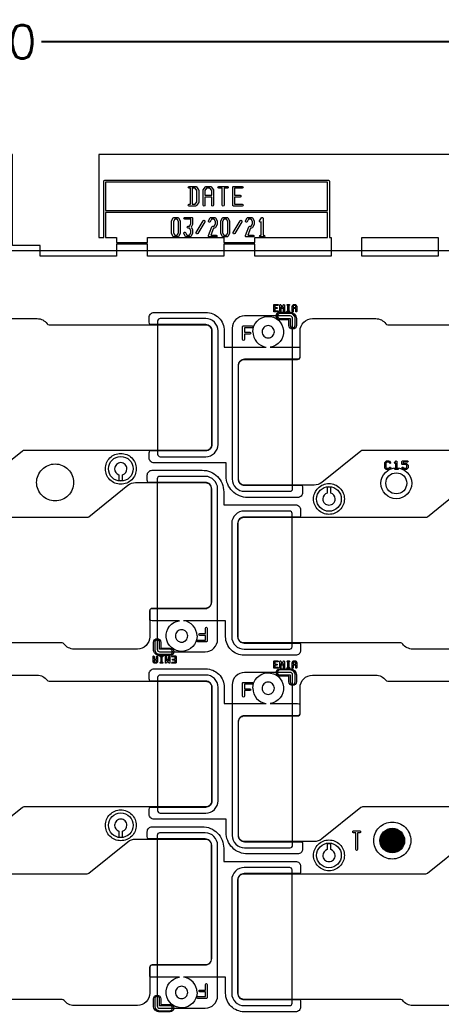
# Model space of a CAD drawing. Extents: x 2541 to 3941, y 2348 to 3338.
# Drawn here: x 2834.6 to 2868.8, y 3045.4 to 3125.9 of the extents above; entities that cross this region are included whole.
import ezdxf

# ---------------------------------------------------------------- set-up
doc = ezdxf.new("R2010")
doc.units = 0
doc.layers.get('0').update_dxf_attribs({"lineweight": 0})
doc.layers.get('Defpoints').update_dxf_attribs({"lineweight": 0})
doc.layers.add('EMI-T', color=6, linetype='Continuous', lineweight=0)
doc.layers.add('尺寸線', color=3, linetype='Continuous', lineweight=0)
doc.layers.add('t_layer0', color=1, linetype='Continuous')
doc.styles.get("Standard").update_dxf_attribs({"font": 'simplex.shx', "height": 2.7})
doc.dimstyles.get("Standard").update_dxf_attribs({"dimtxt": 6, "dimasz": 0.18, "dimexe": 0.18, "dimexo": 0.0625, "dimgap": 0.09, "dimtad": 0, "dimtih": 1, "dimtoh": 1, "dimdec": 4, "dimzin": 0, "dimdsep": 46, "dimtxsty": 'Standard', "dimcen": 0.09, "dimadec": 0, "dimazin": 0, "dimtfac": 1, "dimtdec": 4, "dimtofl": 0, "dimtmove": 0, "dimatfit": 3, "dimfxl": 0, "dimtolj": 1, "dimtzin": 0, "dimarcsym": 0})

# ---------------------------------------------------------------- blocks, each defined once
blk = doc.blocks.new('PAD_R1')
at = {"const_width": 0.5}
blk.add_lwpolyline([(0.25, 0, 1), (-0.25, 0, 1)], format="xyb", close=True, dxfattribs=at)
blk = doc.blocks.new('*D35')
at = {"layer": 'Defpoints', "color": 0, "linetype": 'Continuous'}
for p in [(2937.174, 3124.15), (2717.414, 3100.624), (2937.174, 3100.624)]:
    blk.add_point(p, dxfattribs=at)
at = {"layer": '尺寸線', "color": 0, "linetype": 'Continuous', "lineweight": -2}
for p, q in [((2717.414, 3100.686), (2717.414, 3124.33)), ((2717.594, 3124.15), (2818.204, 3124.15)), ((2936.994, 3124.15), (2836.384, 3124.15)), ((2937.174, 3100.686), (2937.174, 3124.33))]:
    blk.add_line(p, q, dxfattribs=at)
at = {"layer": '尺寸線', "color": 0, "linetype": 'Continuous'}
for points in [[(2717.594, 3124.18), (2717.594, 3124.12), (2717.414, 3124.15)], [(2936.994, 3124.12), (2936.994, 3124.18), (2937.174, 3124.15)]]:
    blk.add_solid(points, dxfattribs=at)
at = {"layer": '尺寸線', "color": 0, "linetype": 'Continuous', "insert": (2827.294, 3124.15), "char_height": 2.7, "attachment_point": 5}
blk.add_mtext('\\A1;219.7600', dxfattribs=at)

msp = doc.modelspace()

# ---------------------------------------------------------------- linework, layer by layer
for p, q in [((2848.53197, 3110.82355), (2848.35813, 3110.82355)), ((2856.3953, 3102.2417), (2856.32577, 3102.2417)), ((2846.10814, 3073.74094), (2846.03861, 3073.74094)), ((2856.3953, 3073.3317), (2856.32577, 3073.3317))]:
    msp.add_line(p, q)
at = {"linetype": 'Continuous'}
for points in [[(2859.72466, 3110.3846), (2859.72466, 3108.2646), (2859.86672, 3108.2646), (2859.86672, 3106.7646), (2853.66672, 3106.7646), (2853.66672, 3107.72034), (2851.16672, 3107.72034), (2851.16672, 3106.7646), (2844.96672, 3106.7646), (2844.96672, 3107.72034), (2842.46672, 3107.72034), (2842.46672, 3106.7646), (2836.26672, 3106.7646), (2836.26672, 3107.6146), (2834.01672, 3107.6146), (2834.01672, 3115.0146), (2712.62077, 3115.0146, -0.117594), (2712.08276, 3114.25859, -0.169419), (2712.51672, 3113.0146, -0.414214), (2710.51672, 3111.0146), (2710.51672, 3065.50792)], [(2964.51672, 3065.50792), (2964.51672, 3111.0146, -0.414214), (2962.51672, 3113.0146, -0.169418), (2962.95069, 3114.25859, -0.117594), (2962.41267, 3115.0146), (2841.01672, 3115.0146), (2841.01672, 3108.2646), (2841.42258, 3108.2646), (2841.42258, 3110.3846), (2841.42258, 3112.8357, -0.414238), (2841.49858, 3112.9117), (2859.64866, 3112.9117, -0.414238), (2859.72466, 3112.8357), (2859.72466, 3110.3846)], [(2848.35813, 3110.82355, -1), (2848.35813, 3110.97355), (2848.45697, 3110.97355), (2848.45697, 3112.26395), (2848.35813, 3112.26395, -1), (2848.35813, 3112.41395), (2848.53197, 3112.41395), (2848.87965, 3112.41395, -0.241871), (2848.94062, 3112.38263), (2849.11401, 3112.14318, -0.159337), (2849.12849, 3112.09888), (2849.12849, 3111.13862, -0.159331), (2849.11401, 3111.09433), (2848.94062, 3110.85487, -0.241867), (2848.87965, 3110.82355), (2848.53197, 3110.82355)], [(2849.48313, 3110.89855), (2849.48313, 3111.61875), (2849.48313, 3112.09888, -0.159331), (2849.4976, 3112.14318), (2849.671, 3112.38263, -0.241867), (2849.73197, 3112.41395), (2850.07965, 3112.41395, -0.241871), (2850.14062, 3112.38263), (2850.31401, 3112.14318, -0.159337), (2850.32849, 3112.09888), (2850.32849, 3111.61875)], [(2850.32849, 3111.61875), (2850.32849, 3110.89855, -1), (2850.17849, 3110.89855), (2850.17849, 3111.54375), (2849.63313, 3111.54375), (2849.63313, 3110.89855, -1), (2849.48313, 3110.89855)], [(2849.92211, 3108.41894), (2850.20243, 3109.13708, -0.310671), (2850.27359, 3109.186), (2850.37023, 3109.186), (2850.47805, 3109.37014), (2850.47805, 3109.56847), (2850.37023, 3109.75261), (2850.17694, 3109.75261), (2850.05868, 3109.55064, -1), (2849.92717, 3109.62764), (2850.0675, 3109.86731, -0.267143), (2850.13348, 3109.90501), (2850.41369, 3109.90501, -0.267143), (2850.47967, 3109.86731), (2850.62001, 3109.62764, -0.13403), (2850.63045, 3109.58891), (2850.63045, 3109.3497, -0.13403), (2850.62001, 3109.31097), (2850.47967, 3109.0713, -0.267143), (2850.41369, 3109.0336), (2850.32564, 3109.0336), (2850.10447, 3108.467)], [(2852.92211, 3108.41894), (2853.20243, 3109.13708, -0.310671), (2853.27359, 3109.186), (2853.37023, 3109.186), (2853.47805, 3109.37014), (2853.47805, 3109.56847), (2853.37023, 3109.75261), (2853.17694, 3109.75261), (2853.05868, 3109.55064, -1), (2852.92717, 3109.62764), (2853.0675, 3109.86731, -0.267143), (2853.13348, 3109.90501), (2853.41369, 3109.90501, -0.267143), (2853.47967, 3109.86731), (2853.62001, 3109.62764, -0.13403), (2853.63045, 3109.58891), (2853.63045, 3109.3497, -0.13403), (2853.62001, 3109.31097), (2853.47967, 3109.0713, -0.267143), (2853.41369, 3109.0336), (2853.32564, 3109.0336), (2853.10447, 3108.467)], [(2854.27359, 3108.3146), (2854.13326, 3108.3146, -1), (2854.13326, 3108.467), (2854.19739, 3108.467), (2854.19739, 3109.54799, -0.979801), (2854.0675, 3109.62764)], [(2854.0675, 3109.62764), (2854.20783, 3109.86731, -0.76611), (2854.34979, 3109.82858), (2854.34979, 3108.467), (2854.41392, 3108.467, -1), (2854.41392, 3108.3146), (2854.27359, 3108.3146)], [(2850.10447, 3108.467), (2850.55425, 3108.467, -1), (2850.55425, 3108.3146), (2849.99292, 3108.3146, -0.529907), (2849.92211, 3108.41894)], [(2853.10447, 3108.467), (2853.55425, 3108.467, -1), (2853.55425, 3108.3146), (2852.99292, 3108.3146, -0.529907), (2852.92211, 3108.41894)], [(2855.71623, 3102.2817), (2855.71623, 3102.79791, -0.782664), (2855.79145, 3102.81722), (2855.8953, 3102.62435)], [(2855.79623, 3102.63959), (2855.79623, 3102.2817, -1), (2855.71623, 3102.2817)], [(2855.99438, 3102.63959), (2855.93052, 3102.52101, -0.597324), (2855.86008, 3102.52101), (2855.79623, 3102.63959)], [(2855.8953, 3102.62435), (2855.99916, 3102.81722, -0.782665), (2856.07438, 3102.79791), (2856.07438, 3102.2817, -1), (2855.99438, 3102.2817), (2855.99438, 3102.63959)], [(2856.32577, 3102.2417, -1), (2856.32577, 3102.3217), (2856.3553, 3102.3217), (2856.3553, 3102.75825), (2856.32577, 3102.75825, -1), (2856.32577, 3102.83825), (2856.3953, 3102.83825), (2856.46484, 3102.83825, -1), (2856.46484, 3102.75825), (2856.4353, 3102.75825), (2856.4353, 3102.3217), (2856.46484, 3102.3217, -1), (2856.46484, 3102.2417), (2856.3953, 3102.2417)], [(2856.71623, 3102.2817), (2856.71623, 3102.53997), (2856.71623, 3102.71216, -0.173189), (2856.72527, 3102.73748), (2856.7945, 3102.8232, -0.228301), (2856.82577, 3102.83825), (2856.96484, 3102.83825, -0.228253), (2856.99611, 3102.8232), (2857.06534, 3102.73748, -0.173127), (2857.07438, 3102.71216), (2857.07438, 3102.53997)], [(2857.07438, 3102.53997), (2857.07438, 3102.2817, -1), (2856.99438, 3102.2817), (2856.99438, 3102.49997), (2856.79623, 3102.49997), (2856.79623, 3102.2817, -1), (2856.71623, 3102.2817)], [(2845.1103, 3090.3946), (2845.1103, 3090.7946, -0.124386), (2845.15831, 3090.9846), (2849.6952, 3090.9846, 0.414365), (2850.20507, 3091.49473), (2850.20507, 3100.6946, 0.414366), (2849.6952, 3101.20473), (2845.15831, 3101.20473, -0.124392), (2845.1103, 3101.39473), (2845.1103, 3101.79473, -0.414218), (2845.5103, 3102.19473), (2849.6952, 3102.19473, -0.414364), (2851.19507, 3100.69409), (2851.19507, 3099.38473), (2854.6003, 3099.38473)], [(2853.51437, 3100.62391, -2.205962), (2854.92845, 3099.38473), (2857.15218, 3099.38473, -0.124388), (2857.34218, 3099.33672), (2857.34218, 3098.58473, -0.414224), (2857.15218, 3098.39473), (2852.8452, 3098.39473, 0.414218), (2852.33508, 3097.8846), (2852.33508, 3088.68472, 0.414217), (2852.8452, 3088.1746), (2857.50418, 3088.1746, -0.124388), (2857.55218, 3087.9846), (2857.55218, 3087.5846, -0.414218), (2857.15218, 3087.1846), (2853.09508, 3087.1846, -0.414215), (2851.34508, 3088.9346), (2851.34508, 3089.9946), (2845.5103, 3089.9946, -0.414218), (2845.1103, 3090.3946)], [(2865.11288, 3089.97595), (2865.09889, 3089.96197, -1), (2865.02818, 3090.03268)], [(2865.16288, 3089.45064), (2865.06354, 3089.45064, -1), (2865.06354, 3089.55064), (2865.11288, 3089.55064), (2865.11288, 3089.97595)], [(2865.02818, 3090.03268), (2865.12737, 3090.13186, -0.669786), (2865.21288, 3090.09666), (2865.21288, 3089.55064), (2865.26221, 3089.55064, -1), (2865.26221, 3089.45064), (2865.16288, 3089.45064)], [(2844.95127, 3088.5946), (2844.95127, 3088.9946, -0.414218), (2845.35127, 3089.3946), (2849.40837, 3089.3946, -0.414215), (2851.15837, 3087.6446), (2851.15837, 3086.5846), (2856.99314, 3086.5846, -0.414218), (2857.39314, 3086.1846), (2857.39314, 3085.7846, -0.124388), (2857.34514, 3085.5946), (2852.80825, 3085.5946, 0.414365), (2852.29838, 3085.08447), (2852.29838, 3075.8846, 0.414366), (2852.80825, 3075.37446), (2857.34514, 3075.37446, -0.124388), (2857.39314, 3075.18446), (2857.39314, 3074.78446, -0.414218), (2856.99314, 3074.38446), (2852.80825, 3074.38446, -0.414364), (2851.30838, 3075.8851), (2851.30838, 3077.19447), (2847.90315, 3077.19447)], [(2848.98907, 3075.95528, -2.205962), (2847.575, 3077.19447), (2845.35127, 3077.19447, -0.124386), (2845.16127, 3077.24247), (2845.16127, 3077.99447, -0.414224), (2845.35127, 3078.18447), (2849.65824, 3078.18447, 0.414218), (2850.16837, 3078.69459), (2850.16837, 3087.89447, 0.414217), (2849.65824, 3088.4046), (2844.99927, 3088.4046, -0.124392), (2844.95127, 3088.5946)], [(2849.05075, 3075.4758, -1), (2849.05075, 3075.6258), (2849.67112, 3075.6258), (2849.67112, 3075.99732), (2849.2246, 3075.99732, -1), (2849.2246, 3076.14732), (2849.67112, 3076.14732), (2849.67112, 3076.59385, -1), (2849.82112, 3076.59385), (2849.82112, 3076.07232)], [(2849.82112, 3076.07232), (2849.82112, 3075.5508, -0.414241), (2849.74612, 3075.4758), (2849.05075, 3075.4758)], [(2845.42907, 3073.86704), (2845.42907, 3074.03922), (2845.42907, 3074.2975, -1), (2845.50907, 3074.2975), (2845.50907, 3074.07922), (2845.70722, 3074.07922), (2845.70722, 3074.2975, -1), (2845.78722, 3074.2975), (2845.78722, 3074.03922)], [(2846.03861, 3073.74094, -1), (2846.03861, 3073.82094), (2846.06814, 3073.82094), (2846.06814, 3074.2575), (2846.03861, 3074.2575, -1), (2846.03861, 3074.3375), (2846.10814, 3074.3375), (2846.17768, 3074.3375, -1), (2846.17768, 3074.2575), (2846.14814, 3074.2575), (2846.14814, 3073.82094), (2846.17768, 3073.82094, -1), (2846.17768, 3073.74094), (2846.10814, 3073.74094)], [(2846.42907, 3073.78129), (2846.42907, 3074.2975, -1), (2846.50907, 3074.2975), (2846.50907, 3073.9396)], [(2846.70722, 3073.9396), (2846.70722, 3074.2975, -1), (2846.78722, 3074.2975), (2846.78722, 3073.78129, -0.782664), (2846.712, 3073.76198), (2846.60814, 3073.95485)], [(2846.96907, 3073.74094, -1), (2846.96907, 3073.82094), (2847.20722, 3073.82094), (2847.20722, 3073.99922), (2847.03861, 3073.99922, -1), (2847.03861, 3074.07922), (2847.20722, 3074.07922), (2847.20722, 3074.2575), (2846.96907, 3074.2575, -1), (2846.96907, 3074.3375), (2847.24722, 3074.3375, -0.414265), (2847.28722, 3074.2975), (2847.28722, 3074.03922)], [(2845.78722, 3074.03922), (2845.78722, 3073.86704, -0.173189), (2845.77818, 3073.84172), (2845.70895, 3073.756, -0.228301), (2845.67768, 3073.74094), (2845.53861, 3073.74094, -0.228253), (2845.50734, 3073.756), (2845.43811, 3073.84172, -0.173127), (2845.42907, 3073.86704)], [(2846.60814, 3073.95485), (2846.50429, 3073.76198, -0.782665), (2846.42907, 3073.78129)], [(2846.50907, 3073.9396), (2846.57292, 3074.05819, -0.597324), (2846.64336, 3074.05819), (2846.70722, 3073.9396)], [(2847.28722, 3074.03922), (2847.28722, 3073.78094, -0.414265), (2847.24722, 3073.74094), (2846.96907, 3073.74094)], [(2855.71623, 3073.3717), (2855.71623, 3073.88791, -0.782664), (2855.79145, 3073.90722), (2855.8953, 3073.71435)], [(2855.79623, 3073.72959), (2855.79623, 3073.3717, -1), (2855.71623, 3073.3717)], [(2855.99438, 3073.72959), (2855.93052, 3073.61101, -0.597324), (2855.86008, 3073.61101), (2855.79623, 3073.72959)], [(2855.8953, 3073.71435), (2855.99916, 3073.90722, -0.782665), (2856.07438, 3073.88791), (2856.07438, 3073.3717, -1), (2855.99438, 3073.3717), (2855.99438, 3073.72959)], [(2856.32577, 3073.3317, -1), (2856.32577, 3073.4117), (2856.3553, 3073.4117), (2856.3553, 3073.84825), (2856.32577, 3073.84825, -1), (2856.32577, 3073.92825), (2856.3953, 3073.92825), (2856.46484, 3073.92825, -1), (2856.46484, 3073.84825), (2856.4353, 3073.84825), (2856.4353, 3073.4117), (2856.46484, 3073.4117, -1), (2856.46484, 3073.3317), (2856.3953, 3073.3317)], [(2856.71623, 3073.3717), (2856.71623, 3073.62997), (2856.71623, 3073.80216, -0.173189), (2856.72527, 3073.82748), (2856.7945, 3073.9132, -0.228301), (2856.82577, 3073.92825), (2856.96484, 3073.92825, -0.228253), (2856.99611, 3073.9132), (2857.06534, 3073.82748, -0.173127), (2857.07438, 3073.80216), (2857.07438, 3073.62997)], [(2857.07438, 3073.62997), (2857.07438, 3073.3717, -1), (2856.99438, 3073.3717), (2856.99438, 3073.58997), (2856.79623, 3073.58997), (2856.79623, 3073.3717, -1), (2856.71623, 3073.3717)], [(2845.1103, 3061.4846), (2845.1103, 3061.8846, -0.124386), (2845.15831, 3062.0746), (2849.6952, 3062.0746, 0.414365), (2850.20507, 3062.58473), (2850.20507, 3071.7846, 0.414366), (2849.6952, 3072.29473), (2845.15831, 3072.29473, -0.124392), (2845.1103, 3072.48473), (2845.1103, 3072.88473, -0.414218), (2845.5103, 3073.28473), (2849.6952, 3073.28473, -0.414364), (2851.19507, 3071.78409), (2851.19507, 3070.47473), (2854.6003, 3070.47473)], [(2853.51437, 3071.71391, -2.205962), (2854.92845, 3070.47473), (2857.15218, 3070.47473, -0.124388), (2857.34218, 3070.42672), (2857.34218, 3069.67473, -0.414224), (2857.15218, 3069.48473), (2852.8452, 3069.48473, 0.414218), (2852.33508, 3068.9746), (2852.33508, 3059.77472, 0.414217), (2852.8452, 3059.2646), (2857.50418, 3059.2646, -0.124388), (2857.55218, 3059.0746), (2857.55218, 3058.6746, -0.414218), (2857.15218, 3058.2746), (2853.09508, 3058.2746, -0.414215), (2851.34508, 3060.0246), (2851.34508, 3061.0846), (2845.5103, 3061.0846, -0.414218), (2845.1103, 3061.4846)], [(2844.95127, 3059.6846), (2844.95127, 3060.0846, -0.414218), (2845.35127, 3060.4846), (2849.40837, 3060.4846, -0.414215), (2851.15837, 3058.7346), (2851.15837, 3057.6746), (2856.99314, 3057.6746, -0.414218), (2857.39314, 3057.2746), (2857.39314, 3056.8746, -0.124388), (2857.34514, 3056.6846), (2852.80825, 3056.6846, 0.414365), (2852.29838, 3056.17447), (2852.29838, 3046.9746, 0.414366), (2852.80825, 3046.46446), (2857.34514, 3046.46446, -0.124388), (2857.39314, 3046.27446), (2857.39314, 3045.87446, -0.414218), (2856.99314, 3045.47446), (2852.80825, 3045.47446, -0.414364), (2851.30838, 3046.9751), (2851.30838, 3048.28447), (2847.90315, 3048.28447)], [(2848.98907, 3047.04528, -2.205962), (2847.575, 3048.28447), (2845.35127, 3048.28447, -0.124386), (2845.16127, 3048.33247), (2845.16127, 3049.08447, -0.414224), (2845.35127, 3049.27447), (2849.65824, 3049.27447, 0.414218), (2850.16837, 3049.78459), (2850.16837, 3058.98447, 0.414217), (2849.65824, 3059.4946), (2844.99927, 3059.4946, -0.124392), (2844.95127, 3059.6846)], [(2849.05075, 3046.5658, -1), (2849.05075, 3046.7158), (2849.67112, 3046.7158), (2849.67112, 3047.08732), (2849.2246, 3047.08732, -1), (2849.2246, 3047.23732), (2849.67112, 3047.23732), (2849.67112, 3047.68385, -1), (2849.82112, 3047.68385), (2849.82112, 3047.16232)], [(2849.82112, 3047.16232), (2849.82112, 3046.6408, -0.414241), (2849.74612, 3046.5658), (2849.05075, 3046.5658)]]:
    msp.add_lwpolyline(points, format="xyb", dxfattribs=at)
for points in [[(2841.57458, 3110.4606), (2859.57266, 3110.4606), (2859.57266, 3112.7597), (2841.57458, 3112.7597)], [(2848.60697, 3110.97355), (2848.84136, 3110.97355), (2848.97849, 3111.16292), (2848.97849, 3112.07458), (2848.84136, 3112.26395), (2848.60697, 3112.26395)], [(2849.63313, 3111.69375), (2850.17849, 3111.69375), (2850.17849, 3112.07458), (2850.04136, 3112.26395), (2849.77026, 3112.26395), (2849.63313, 3112.07458)], [(2841.57458, 3108.2646), (2842.46672, 3108.2646), (2842.46672, 3107.87234), (2844.96672, 3107.87234), (2844.96672, 3108.2646), (2851.16672, 3108.2646), (2851.16672, 3107.87234), (2853.66672, 3107.87234), (2853.66672, 3108.2646), (2859.57266, 3108.2646), (2859.57266, 3110.3086), (2841.57458, 3110.3086)], [(2847.06912, 3108.65113), (2847.17694, 3108.467), (2847.37023, 3108.467), (2847.47805, 3108.65113), (2847.47805, 3109.56847), (2847.37023, 3109.75261), (2847.17694, 3109.75261), (2847.06912, 3109.56847)], [(2851.06912, 3108.65113), (2851.17694, 3108.467), (2851.37023, 3108.467), (2851.47805, 3108.65113), (2851.47805, 3109.56847), (2851.37023, 3109.75261), (2851.17694, 3109.75261), (2851.06912, 3109.56847)], [(2862.36672, 3106.7646), (2862.36672, 3108.2646), (2868.56672, 3108.2646), (2868.56672, 3106.7646)], [(2856.79623, 3102.57997), (2856.99438, 3102.57997), (2856.99438, 3102.69802), (2856.94573, 3102.75825), (2856.84488, 3102.75825), (2856.79623, 3102.69802)], [(2845.50907, 3073.88117), (2845.55772, 3073.82094), (2845.65857, 3073.82094), (2845.70722, 3073.88117), (2845.70722, 3073.99922), (2845.50907, 3073.99922)], [(2856.79623, 3073.66997), (2856.99438, 3073.66997), (2856.99438, 3073.78802), (2856.94573, 3073.84825), (2856.84488, 3073.84825), (2856.79623, 3073.78802)]]:
    msp.add_lwpolyline(points, close=True, dxfattribs=at)
for points in [[(2850.75813, 3112.26395, -1), (2850.75813, 3112.41395), (2851.10581, 3112.41395), (2851.45349, 3112.41395, -1), (2851.45349, 3112.26395), (2851.18081, 3112.26395), (2851.18081, 3110.89855, -1), (2851.03081, 3110.89855), (2851.03081, 3112.26395)], [(2851.88313, 3110.89855), (2851.88313, 3111.61875), (2851.88313, 3112.33895, -0.414241), (2851.95813, 3112.41395), (2852.65349, 3112.41395, -1), (2852.65349, 3112.26395), (2852.03313, 3112.26395), (2852.03313, 3111.69375), (2852.47965, 3111.69375, -1), (2852.47965, 3111.54375), (2852.03313, 3111.54375), (2852.03313, 3110.97355), (2852.65349, 3110.97355, -1), (2852.65349, 3110.82355), (2851.95813, 3110.82355, -0.414241)], [(2846.91672, 3108.63069), (2846.91672, 3109.58891, -0.13403), (2846.92717, 3109.62764), (2847.0675, 3109.86731, -0.267143), (2847.13348, 3109.90501), (2847.41369, 3109.90501, -0.267143), (2847.47967, 3109.86731), (2847.62001, 3109.62764, -0.13403), (2847.63045, 3109.58891), (2847.63045, 3108.63069, -0.13403), (2847.62001, 3108.59196), (2847.47967, 3108.35229, -0.267143), (2847.41369, 3108.3146), (2847.13348, 3108.3146, -0.267143), (2847.0675, 3108.35229), (2846.92717, 3108.59196, -0.13403)], [(2847.92717, 3108.59196, -1), (2848.05868, 3108.66897), (2848.17694, 3108.467), (2848.37023, 3108.467), (2848.47805, 3108.65113), (2848.47805, 3108.84947), (2848.37023, 3109.0336), (2848.27359, 3109.0336, -1), (2848.27359, 3109.186), (2848.37023, 3109.186), (2848.47805, 3109.37014), (2848.47805, 3109.75261), (2847.99292, 3109.75261, -1), (2847.99292, 3109.90501), (2848.55425, 3109.90501, -0.414239), (2848.63045, 3109.82881), (2848.63045, 3109.3497, -0.13403), (2848.62001, 3109.31097), (2848.50222, 3109.1098), (2848.62001, 3108.90864, -0.13403), (2848.63045, 3108.86991), (2848.63045, 3108.63069, -0.13403), (2848.62001, 3108.59196), (2848.47967, 3108.35229, -0.267143), (2848.41369, 3108.3146), (2848.13348, 3108.3146, -0.267143), (2848.0675, 3108.35229)], [(2848.92717, 3108.66897), (2849.48849, 3109.62764, -1), (2849.62001, 3109.55064), (2849.05868, 3108.59196, -1)], [(2850.91672, 3108.63069), (2850.91672, 3109.58891, -0.13403), (2850.92717, 3109.62764), (2851.0675, 3109.86731, -0.267143), (2851.13348, 3109.90501), (2851.41369, 3109.90501, -0.267143), (2851.47967, 3109.86731), (2851.62001, 3109.62764, -0.13403), (2851.63045, 3109.58891), (2851.63045, 3108.63069, -0.13403), (2851.62001, 3108.59196), (2851.47967, 3108.35229, -0.267143), (2851.41369, 3108.3146), (2851.13348, 3108.3146, -0.267143), (2851.0675, 3108.35229), (2850.92717, 3108.59196, -0.13403)], [(2851.92717, 3108.66897), (2852.48849, 3109.62764, -1), (2852.62001, 3109.55064), (2852.05868, 3108.59196, -1)], [(2855.21623, 3102.2817), (2855.21623, 3102.53997), (2855.21623, 3102.79825, -0.414265), (2855.25623, 3102.83825), (2855.53438, 3102.83825, -1), (2855.53438, 3102.75825), (2855.29623, 3102.75825), (2855.29623, 3102.57997), (2855.46484, 3102.57997, -1), (2855.46484, 3102.49997), (2855.29623, 3102.49997), (2855.29623, 3102.3217), (2855.53438, 3102.3217, -1), (2855.53438, 3102.2417), (2855.25623, 3102.2417, -0.414265)], [(2824.87508, 3088.68472), (2824.87508, 3097.8846, -0.414219), (2825.3752, 3098.38473), (2829.68218, 3098.38473, 0.414223), (2829.88218, 3098.58473), (2829.88218, 3100.68952, -0.414215), (2830.88218, 3101.68952), (2836.01907, 3101.68952, -0.24029), (2836.82871, 3101.27692, 0.240069), (2836.99015, 3101.19473), (2849.6952, 3101.19473, -0.414366), (2850.19507, 3100.6946), (2850.19507, 3091.49472, -0.414365), (2849.6952, 3090.9946), (2834.94567, 3090.9946, 0.170771), (2834.82046, 3090.95056), (2831.64951, 3088.40481, -0.170765), (2831.02341, 3088.1846), (2825.3752, 3088.1846, -0.414218)], [(2852.34508, 3088.68472), (2852.34508, 3097.8846, -0.414219), (2852.8452, 3098.38473), (2857.15218, 3098.38473, 0.414223), (2857.35218, 3098.58473), (2857.35218, 3100.68952, -0.414215), (2858.35218, 3101.68952), (2863.48907, 3101.68952, -0.24029), (2864.29871, 3101.27692, 0.240069), (2864.46015, 3101.19473), (2877.1652, 3101.19473, -0.414366), (2877.66507, 3100.6946), (2877.66507, 3091.49472, -0.414365), (2877.1652, 3090.9946), (2862.41567, 3090.9946, 0.170771), (2862.29046, 3090.95056), (2859.11951, 3088.40481, -0.170765), (2858.49341, 3088.1846), (2852.8452, 3088.1846, -0.414218)], [(2855.70244, 3101.60531, -1), (2855.70244, 3102.20531), (2856.54715, 3102.20531, -0.414217), (2857.04715, 3101.70531), (2857.04715, 3101.14231, -1), (2856.44715, 3101.14231), (2856.44715, 3101.60531)], [(2855.70244, 3101.70531), (2856.54715, 3101.70531), (2856.54715, 3101.15124, 1), (2856.94715, 3101.15124), (2856.94715, 3101.70531, 0.414218), (2856.54715, 3102.10531), (2855.70244, 3102.10531, 1)], [(2852.68233, 3099.98535), (2852.68233, 3100.50687), (2852.68233, 3101.0284, -0.414241), (2852.75733, 3101.1034), (2853.45269, 3101.1034, -1), (2853.45269, 3100.9534), (2852.83233, 3100.9534), (2852.83233, 3100.58187), (2853.27885, 3100.58187, -1), (2853.27885, 3100.43187), (2852.83233, 3100.43187), (2852.83233, 3099.98535, -1)], [(2854.26437, 3100.62391, 0.414217), (2854.76437, 3100.12391, 0.414217), (2855.26437, 3100.62391, 0.414217), (2854.76437, 3101.12391, 0.414217)], [(2841.55699, 3089.51071, -0.414215), (2842.80699, 3090.76071, -0.414215), (2844.05699, 3089.51071, -0.414215), (2842.80699, 3088.26071, -0.414215)], [(2835.97472, 3088.40329, -0.414215), (2837.47472, 3089.90329, -0.414215), (2838.97472, 3088.40329, -0.414215), (2837.47472, 3086.90329, -0.414215)], [(2842.30699, 3089.51071, 0.327542), (2842.65699, 3089.03374), (2842.65699, 3088.55957), (2842.95699, 3088.55957), (2842.95699, 3089.03374, 0.327544), (2843.30699, 3089.51071, 0.414217), (2842.80699, 3090.01071, 0.414217)], [(2864.2142, 3089.59998), (2864.2142, 3089.99733, -0.200121), (2864.229, 3090.03284), (2864.32803, 3090.13186, -0.200121), (2864.36354, 3090.14666), (2864.56221, 3090.14666, -0.200121), (2864.59772, 3090.13186), (2864.69691, 3090.03268, -1), (2864.6262, 3089.96197), (2864.5415, 3090.04666), (2864.38425, 3090.04666), (2864.3142, 3089.97662), (2864.3142, 3089.62069), (2864.38425, 3089.55064), (2864.5415, 3089.55064), (2864.6262, 3089.63533, -1), (2864.69691, 3089.56462), (2864.59772, 3089.46544, -0.200121), (2864.56221, 3089.45064), (2864.36354, 3089.45064, -0.200121), (2864.32803, 3089.46544), (2864.229, 3089.56447, -0.200121)], [(2865.6142, 3089.89799), (2865.6142, 3090.09666, -0.414253), (2865.6642, 3090.14666), (2866.06155, 3090.14666, -1), (2866.06155, 3090.04666), (2865.7142, 3090.04666), (2865.7142, 3089.94799), (2865.96221, 3089.94799, -0.200121), (2865.99772, 3089.93319), (2866.09675, 3089.83416, -0.200121), (2866.11155, 3089.79865), (2866.11155, 3089.59998, -0.200121), (2866.09675, 3089.56447), (2865.99772, 3089.46544, -0.200121), (2865.96221, 3089.45064), (2865.76354, 3089.45064, -0.200121), (2865.72803, 3089.46544), (2865.62885, 3089.56462, -1), (2865.69956, 3089.63533), (2865.78425, 3089.55064), (2865.9415, 3089.55064), (2866.01155, 3089.62069), (2866.01155, 3089.77794), (2865.9415, 3089.84799), (2865.6642, 3089.84799, -0.414253)], [(2864.30763, 3088.33399, -0.414215), (2865.15763, 3089.18399, -0.414215), (2866.00763, 3088.33399, -0.414215), (2865.15763, 3087.48399, -0.414215)], [(2824.83838, 3075.88459), (2824.83838, 3085.08447, -0.414365), (2825.33825, 3085.5846), (2840.08778, 3085.5846, 0.170771), (2840.21299, 3085.62863), (2843.38394, 3088.17438, -0.170765), (2844.01004, 3088.3946), (2849.65824, 3088.3946, -0.414218), (2850.15837, 3087.89447), (2850.15837, 3078.69459, -0.414219), (2849.65824, 3078.19447), (2845.35127, 3078.19447, 0.414223), (2845.15127, 3077.99447), (2845.15127, 3075.88967, -0.414215), (2844.15127, 3074.88967), (2839.01437, 3074.88967, -0.24029), (2838.20474, 3075.30227, 0.240069), (2838.0433, 3075.38446), (2825.33825, 3075.38446, -0.414366)], [(2852.30838, 3075.88459), (2852.30838, 3085.08447, -0.414365), (2852.80825, 3085.5846), (2867.55778, 3085.5846, 0.170771), (2867.68299, 3085.62863), (2870.85394, 3088.17438, -0.170765), (2871.48004, 3088.3946), (2877.12824, 3088.3946, -0.414218), (2877.62837, 3087.89447), (2877.62837, 3078.69459, -0.414219), (2877.12824, 3078.19447), (2872.82127, 3078.19447, 0.414223), (2872.62127, 3077.99447), (2872.62127, 3075.88967, -0.414215), (2871.62127, 3074.88967), (2866.48437, 3074.88967, -0.24029), (2865.67474, 3075.30227, 0.240069), (2865.5133, 3075.38446), (2852.80825, 3075.38446, -0.414366)], [(2858.44646, 3087.06848, -0.414215), (2859.69646, 3088.31848, -0.414215), (2860.94646, 3087.06848, -0.414215), (2859.69646, 3085.81848, -0.414215)], [(2859.19646, 3087.06848, 0.414217), (2859.69646, 3086.56848, 0.414217), (2860.19646, 3087.06848, 0.327542), (2859.84646, 3087.54545), (2859.84646, 3088.01962), (2859.54646, 3088.01962), (2859.54646, 3087.54545, 0.327544)], [(2847.23907, 3075.95528, 0.414217), (2847.73907, 3075.45528, 0.414217), (2848.23907, 3075.95528, 0.414217), (2847.73907, 3076.45528, 0.414217)], [(2845.45629, 3074.87388), (2845.45629, 3075.43689, -1), (2846.05629, 3075.43689), (2846.05629, 3074.97388), (2846.80101, 3074.97388, -1), (2846.80101, 3074.37388), (2845.95629, 3074.37388, -0.414217)], [(2845.55629, 3074.87388, 0.414218), (2845.95629, 3074.47388), (2846.80101, 3074.47388, 1), (2846.80101, 3074.87388), (2845.95629, 3074.87388), (2845.95629, 3075.42796, 1), (2845.55629, 3075.42796)], [(2855.21623, 3073.3717), (2855.21623, 3073.62997), (2855.21623, 3073.88825, -0.414265), (2855.25623, 3073.92825), (2855.53438, 3073.92825, -1), (2855.53438, 3073.84825), (2855.29623, 3073.84825), (2855.29623, 3073.66997), (2855.46484, 3073.66997, -1), (2855.46484, 3073.58997), (2855.29623, 3073.58997), (2855.29623, 3073.4117), (2855.53438, 3073.4117, -1), (2855.53438, 3073.3317), (2855.25623, 3073.3317, -0.414265)], [(2824.87508, 3059.77472), (2824.87508, 3068.9746, -0.414219), (2825.3752, 3069.47473), (2829.68218, 3069.47473, 0.414223), (2829.88218, 3069.67473), (2829.88218, 3071.77952, -0.414215), (2830.88218, 3072.77952), (2836.01907, 3072.77952, -0.24029), (2836.82871, 3072.36692, 0.240069), (2836.99015, 3072.28473), (2849.6952, 3072.28473, -0.414366), (2850.19507, 3071.7846), (2850.19507, 3062.58472, -0.414365), (2849.6952, 3062.0846), (2834.94567, 3062.0846, 0.170771), (2834.82046, 3062.04056), (2831.64951, 3059.49481, -0.170765), (2831.02341, 3059.2746), (2825.3752, 3059.2746, -0.414218)], [(2852.34508, 3059.77472), (2852.34508, 3068.9746, -0.414219), (2852.8452, 3069.47473), (2857.15218, 3069.47473, 0.414223), (2857.35218, 3069.67473), (2857.35218, 3071.77952, -0.414215), (2858.35218, 3072.77952), (2863.48907, 3072.77952, -0.24029), (2864.29871, 3072.36692, 0.240069), (2864.46015, 3072.28473), (2877.1652, 3072.28473, -0.414366), (2877.66507, 3071.7846), (2877.66507, 3062.58472, -0.414365), (2877.1652, 3062.0846), (2862.41567, 3062.0846, 0.170771), (2862.29046, 3062.04056), (2859.11951, 3059.49481, -0.170765), (2858.49341, 3059.2746), (2852.8452, 3059.2746, -0.414218)], [(2855.70244, 3072.69531, -1), (2855.70244, 3073.29531), (2856.54715, 3073.29531, -0.414217), (2857.04715, 3072.79531), (2857.04715, 3072.23231, -1), (2856.44715, 3072.23231), (2856.44715, 3072.69531)], [(2855.70244, 3072.79531), (2856.54715, 3072.79531), (2856.54715, 3072.24124, 1), (2856.94715, 3072.24124), (2856.94715, 3072.79531, 0.414218), (2856.54715, 3073.19531), (2855.70244, 3073.19531, 1)], [(2852.68233, 3071.07535), (2852.68233, 3071.59687), (2852.68233, 3072.1184, -0.414241), (2852.75733, 3072.1934), (2853.45269, 3072.1934, -1), (2853.45269, 3072.0434), (2852.83233, 3072.0434), (2852.83233, 3071.67187), (2853.27885, 3071.67187, -1), (2853.27885, 3071.52187), (2852.83233, 3071.52187), (2852.83233, 3071.07535, -1)], [(2854.26437, 3071.71391, 0.414217), (2854.76437, 3071.21391, 0.414217), (2855.26437, 3071.71391, 0.414217), (2854.76437, 3072.21391, 0.414217)], [(2841.55699, 3060.60071, -0.414215), (2842.80699, 3061.85071, -0.414215), (2844.05699, 3060.60071, -0.414215), (2842.80699, 3059.35071, -0.414215)], [(2842.30699, 3060.60071, 0.327542), (2842.65699, 3060.12374), (2842.65699, 3059.64957), (2842.95699, 3059.64957), (2842.95699, 3060.12374, 0.327544), (2843.30699, 3060.60071, 0.414217), (2842.80699, 3061.10071, 0.414217)], [(2863.33176, 3059.36067, -0.414215), (2864.83176, 3060.86067, -0.414215), (2866.33176, 3059.36067, -0.414215), (2864.83176, 3057.86067, -0.414215)], [(2861.69274, 3060.00059, -1), (2861.69274, 3060.15059), (2861.94109, 3060.15059), (2862.18943, 3060.15059, -1), (2862.18943, 3060.00059), (2862.01609, 3060.00059), (2862.01609, 3058.63519, -1), (2861.86609, 3058.63519), (2861.86609, 3060.00059)], [(2824.83838, 3046.97459), (2824.83838, 3056.17447, -0.414365), (2825.33825, 3056.6746), (2840.08778, 3056.6746, 0.170771), (2840.21299, 3056.71863), (2843.38394, 3059.26438, -0.170765), (2844.01004, 3059.4846), (2849.65824, 3059.4846, -0.414218), (2850.15837, 3058.98447), (2850.15837, 3049.78459, -0.414219), (2849.65824, 3049.28447), (2845.35127, 3049.28447, 0.414223), (2845.15127, 3049.08447), (2845.15127, 3046.97967, -0.414215), (2844.15127, 3045.97967), (2839.01437, 3045.97967, -0.24029), (2838.20474, 3046.39227, 0.240069), (2838.0433, 3046.47446), (2825.33825, 3046.47446, -0.414366)], [(2852.30838, 3046.97459), (2852.30838, 3056.17447, -0.414365), (2852.80825, 3056.6746), (2867.55778, 3056.6746, 0.170771), (2867.68299, 3056.71863), (2870.85394, 3059.26438, -0.170765), (2871.48004, 3059.4846), (2877.12824, 3059.4846, -0.414218), (2877.62837, 3058.98447), (2877.62837, 3049.78459, -0.414219), (2877.12824, 3049.28447), (2872.82127, 3049.28447, 0.414223), (2872.62127, 3049.08447), (2872.62127, 3046.97967, -0.414215), (2871.62127, 3045.97967), (2866.48437, 3045.97967, -0.24029), (2865.67474, 3046.39227, 0.240069), (2865.5133, 3046.47446), (2852.80825, 3046.47446, -0.414366)], [(2858.44646, 3058.15848, -0.414215), (2859.69646, 3059.40848, -0.414215), (2860.94646, 3058.15848, -0.414215), (2859.69646, 3056.90848, -0.414215)], [(2859.19646, 3058.15848, 0.414217), (2859.69646, 3057.65848, 0.414217), (2860.19646, 3058.15848, 0.327542), (2859.84646, 3058.63545), (2859.84646, 3059.10962), (2859.54646, 3059.10962), (2859.54646, 3058.63545, 0.327544)], [(2845.45629, 3045.96388), (2845.45629, 3046.52689, -1), (2846.05629, 3046.52689), (2846.05629, 3046.06388), (2846.80101, 3046.06388, -1), (2846.80101, 3045.46388), (2845.95629, 3045.46388, -0.414217)], [(2847.23907, 3047.04528, 0.414217), (2847.73907, 3046.54528, 0.414217), (2848.23907, 3047.04528, 0.414217), (2847.73907, 3047.54528, 0.414217)], [(2845.55629, 3045.96388, 0.414218), (2845.95629, 3045.56388), (2846.80101, 3045.56388, 1), (2846.80101, 3045.96388), (2845.95629, 3045.96388), (2845.95629, 3046.51796, 1), (2845.55629, 3046.51796)]]:
    msp.add_lwpolyline(points, format="xyb", close=True, dxfattribs=at)
for centre, start, end in [((2854.76437, 3100.62391), 179.999999, 262.45759), ((2847.73907, 3075.95528), 359.999999, 82.45759), ((2854.76437, 3071.71391), 179.999999, 262.45759), ((2847.73907, 3047.04528), 359.999999, 82.45759)]:
    msp.add_arc(centre, 1.25, start, end)
at = {"layer": 'EMI-T', "linetype": 'Continuous'}
msp.add_lwpolyline([(2707.71672, 2917.8146), (2707.71672, 3107.2146), (2977.71672, 3107.2146), (2977.71672, 2917.8146)], close=True, dxfattribs=at)
for points in [[(2845.79299, 3090.6946, 0.414223), (2845.99299, 3090.4946), (2849.69519, 3090.4946, 0.414363), (2850.69507, 3091.49498), (2850.69507, 3100.69435, 0.414365), (2849.69519, 3101.69473), (2845.99299, 3101.69473, 0.414223), (2845.79299, 3101.49473)], [(2851.84508, 3088.68472, 0.414215), (2852.8452, 3087.6846), (2856.54715, 3087.6846, 0.414223), (2856.74715, 3087.8846), (2856.74715, 3101.70532, 0.414223), (2856.54715, 3101.90532), (2852.8452, 3101.90532, 0.414215), (2851.84508, 3100.90519)], [(2845.75629, 3074.87388, 0.414223), (2845.95629, 3074.67388), (2849.65824, 3074.67388, 0.414215), (2850.65837, 3075.67401), (2850.65837, 3087.89448, 0.414215), (2849.65824, 3088.8946), (2845.95629, 3088.8946, 0.414223), (2845.75629, 3088.6946)], [(2851.80838, 3075.88485, 0.414365), (2852.80825, 3074.88447), (2856.51045, 3074.88447, 0.414223), (2856.71045, 3075.08447), (2856.71045, 3085.8846, 0.414223), (2856.51045, 3086.0846), (2852.80825, 3086.0846, 0.414363), (2851.80838, 3085.08422)], [(2845.79299, 3061.7846, 0.414223), (2845.99299, 3061.5846), (2849.69519, 3061.5846, 0.414363), (2850.69507, 3062.58498), (2850.69507, 3071.78435, 0.414365), (2849.69519, 3072.78473), (2845.99299, 3072.78473, 0.414223), (2845.79299, 3072.58473)], [(2851.84508, 3059.77472, 0.414215), (2852.8452, 3058.7746), (2856.54715, 3058.7746, 0.414223), (2856.74715, 3058.9746), (2856.74715, 3072.79532, 0.414223), (2856.54715, 3072.99532), (2852.8452, 3072.99532, 0.414215), (2851.84508, 3071.99519)], [(2845.75629, 3045.96388, 0.414223), (2845.95629, 3045.76388), (2849.65824, 3045.76388, 0.414215), (2850.65837, 3046.76401), (2850.65837, 3058.98448, 0.414215), (2849.65824, 3059.9846), (2845.95629, 3059.9846, 0.414223), (2845.75629, 3059.7846)], [(2851.80838, 3046.97485, 0.414365), (2852.80825, 3045.97447), (2856.51045, 3045.97447, 0.414223), (2856.71045, 3046.17447), (2856.71045, 3056.9746, 0.414223), (2856.51045, 3057.1746), (2852.80825, 3057.1746, 0.414363), (2851.80838, 3056.17422)]]:
    msp.add_lwpolyline(points, format="xyb", close=True, dxfattribs=at)
at = {"layer": 'EMI-T'}
for centre, radius in [((2842.80699, 3089.51072), 1), ((2865.15763, 3088.334), 1.25), ((2859.69645, 3087.06848), 1), ((2842.80699, 3060.60072), 1), ((2864.83176, 3059.36068), 1), ((2859.69645, 3058.15848), 1)]:
    msp.add_circle(centre, radius, dxfattribs=at)

# ---------------------------------------------------------------- block references
at = {"layer": 't_layer0', "xscale": 2, "yscale": 2}
msp.add_blockref('PAD_R1', (2864.83176, 3059.36067), dxfattribs=at)

# ---------------------------------------------------------------- dimensions: what is measured, and where the dimension line sits
at = {"layer": '尺寸線', "linetype": 'Continuous'}
dim = msp.add_aligned_dim(p1=(2717.41438, 3100.62391), p2=(2937.17437, 3100.62392), distance=23.52596, dimstyle='Standard', dxfattribs=at)
dim.commit()
dim.dimension.update_dxf_attribs({"geometry": '*D35', "text_midpoint": (2827.29437, 3124.14988)})

doc.saveas('drawing.dxf')
